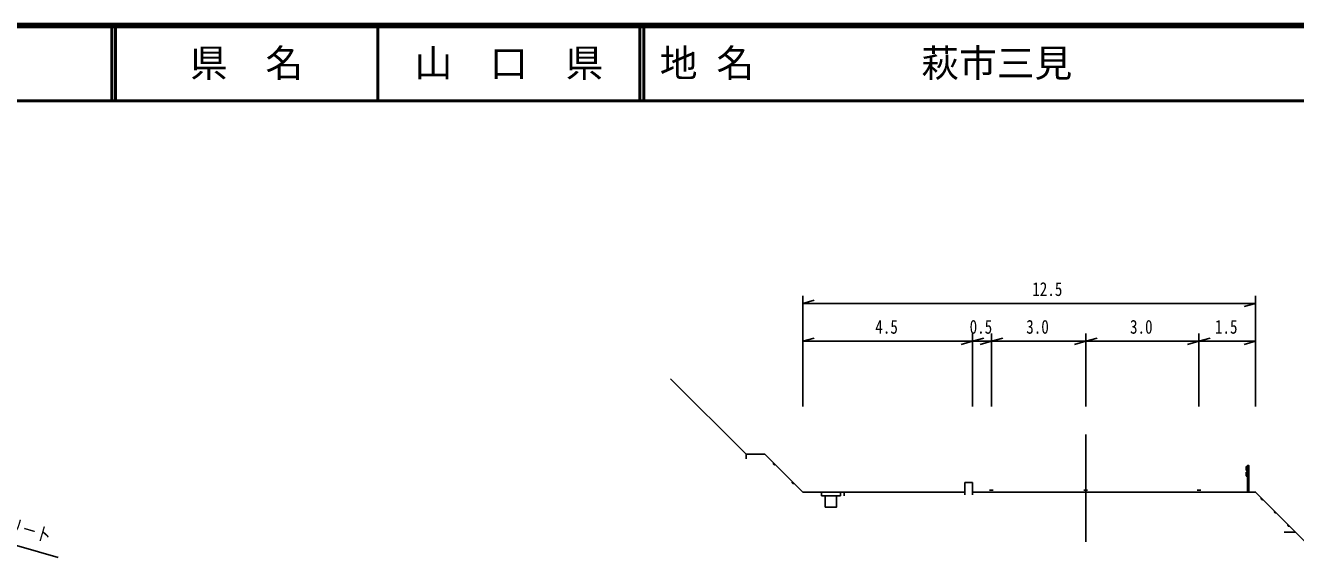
# Model space of a CAD drawing. Units: millimetres, scale not verified. Extents: x 40000 to 680000, y 20000 to 380000.
# Drawn here: x 286318 to 454622, y 309427 to 380000 of the extents above; entities that cross this region are included whole.
import ezdxf
from ezdxf.enums import TextEntityAlignment as Align

# ---------------------------------------------------------------- set-up
doc = ezdxf.new("R2010")
doc.units = ezdxf.units.MM
doc.header["$LTSCALE"] = 1000
for name, color, linetype, lineweight in [('M-BGD', 7, 'Continuous', 25), ('M-TTL', 2, 'Continuous', 140), ('M-TTL-LINE', 7, 'Continuous', 50)]:
    doc.layers.add(name, color=color, linetype=linetype, lineweight=lineweight)
doc.layers.add('M-TTL-TXT', color=7, linetype='Continuous')
doc.styles.add('ＭＳ ゴシック', font='')
doc.styles.get('ＭＳ ゴシック').set_extended_font_data('MS Gothic')

msp = doc.modelspace()

# ---------------------------------------------------------------- linework, layer by layer
at = {"layer": 'M-BGD'}
for p, q in [((389310, 329474), (389310, 344126)), ((389310, 343126), (390810, 343546)), ((449310, 344126), (449310, 329474)), ((389310, 343126), (449310, 343126)), ((449310, 343126), (447810, 342706)), ((389310, 338126), (390810, 338546)), ((411810, 339126), (411810, 329474)), ((411810, 338126), (413310, 338546)), ((414310, 339126), (414310, 329474)), ((414310, 338126), (415810, 338546)), ((426810, 339126), (426810, 329474)), ((426810, 338126), (428310, 338546)), ((441810, 339126), (441810, 329474)), ((441810, 338126), (443310, 338546)), ((389310, 338126), (411810, 338126)), ((411810, 338126), (410310, 337706)), ((411810, 338126), (414310, 338126)), ((414310, 338126), (412810, 337706)), ((414310, 338126), (426810, 338126)), ((426810, 338126), (425310, 337706)), ((426810, 338126), (441810, 338126)), ((441810, 338126), (440310, 337706)), ((441810, 338126), (449310, 338126)), ((449310, 338126), (447810, 337706)), ((426810, 325766), (426810, 311534)), ((381810, 323126), (381810, 322543)), ((394810, 318126), (394810, 317626)), ((414560, 318376), (414060, 318376)), ((427060, 318376), (426560, 318376)), ((442060, 318376), (441560, 318376)), ((271665, 314938), (290666, 309427)), ((454613, 312823), (453106, 312822))]:
    msp.add_line(p, q, dxfattribs=at)
for points in [[(371810, 333126), (381810, 323126), (384310, 323126), (389310, 318126), (410810, 318126)], [(385454, 321982), (385437, 321948), (385428, 321914), (385428, 321872), (385437, 321838), (385454, 321804), (385488, 321770), (385522, 321753), (385556, 321744), (385598, 321744), (385632, 321753), (385666, 321770)], [(448240, 320126), (448060, 320276), (448060, 320726), (448240, 320876), (448060, 321026), (448060, 321476), (448240, 321626)], [(448240, 318126), (448240, 321626), (448440, 321626), (448440, 318126)], [(387954, 319482), (387937, 319448), (387928, 319414), (387928, 319372), (387937, 319338), (387954, 319304), (387988, 319270), (388022, 319253), (388056, 319244), (388098, 319244), (388132, 319253), (388166, 319270)], [(391810, 318126), (391810, 317626), (394310, 317626), (394310, 318126)], [(410810, 317763), (410810, 319376), (411810, 319376), (411810, 317763)], [(411810, 318126), (414310, 318126), (449310, 318126), (464310, 303126)], [(392310, 317626), (392310, 316126), (393810, 316126), (393810, 317626)], [(450088, 317348), (450071, 317314), (450062, 317280), (450062, 317238), (450071, 317204), (450088, 317170), (450122, 317136), (450155, 317119), (450189, 317110), (450232, 317110), (450266, 317119), (450300, 317136)], [(451855, 315580), (451838, 315546), (451830, 315512), (451830, 315470), (451838, 315436), (451855, 315402), (451889, 315368), (451923, 315351), (451957, 315343), (452000, 315343), (452034, 315351), (452067, 315368)], [(453623, 313812), (453606, 313779), (453598, 313745), (453598, 313702), (453606, 313668), (453623, 313634), (453657, 313600), (453691, 313583), (453725, 313575), (453767, 313575), (453801, 313583), (453835, 313600)]]:
    msp.add_lwpolyline(points, dxfattribs=at)
at = {"layer": 'M-TTL'}
msp.add_line((680000, 380000), (40000, 380000), dxfattribs=at)
at = {"layer": 'M-TTL-LINE'}
for p, q in [((297750, 380000), (297750, 370000)), ((298250, 380000), (298250, 370000)), ((333000, 380000), (333000, 370000)), ((367750, 380000), (367750, 370000)), ((368250, 380000), (368250, 370000)), ((40000, 370000), (680000, 370000))]:
    msp.add_line(p, q, dxfattribs=at)

# ---------------------------------------------------------------- texts
at = {"layer": 'M-BGD', "style": 'ＭＳ ゴシック', "width": 0.8}
for s, p in [('12.5', (419726, 343569)), ('4.5', (398930, 338567)), ('0.5', (411430, 338567)), ('3.0', (418930, 338567)), ('3.0', (432680, 338567)), ('1.5', (443930, 338567))]:
    msp.add_text(s, height=1833, dxfattribs=at).set_placement(p, align=Align.BOTTOM_LEFT)
msp.add_text('法止コンクリ－ト', height=1833, rotation=343.7, dxfattribs=at).set_placement((273968, 315312), align=Align.BOTTOM_LEFT)
at = {"layer": 'M-TTL-TXT', "style": 'ＭＳ ゴシック'}
for s, p in [('県\u3000名', (315625, 375000)), ('山\u3000口\u3000県', (350375, 375000))]:
    msp.add_text(s, height=3666, dxfattribs=at).set_placement(p, align=Align.MIDDLE_CENTER)
for s, p in [('地 名', (370380, 375000)), ('萩市三見', (405024, 375000))]:
    msp.add_text(s, height=3666, dxfattribs=at).set_placement(p, align=Align.MIDDLE_LEFT)

doc.saveas('drawing.dxf')
